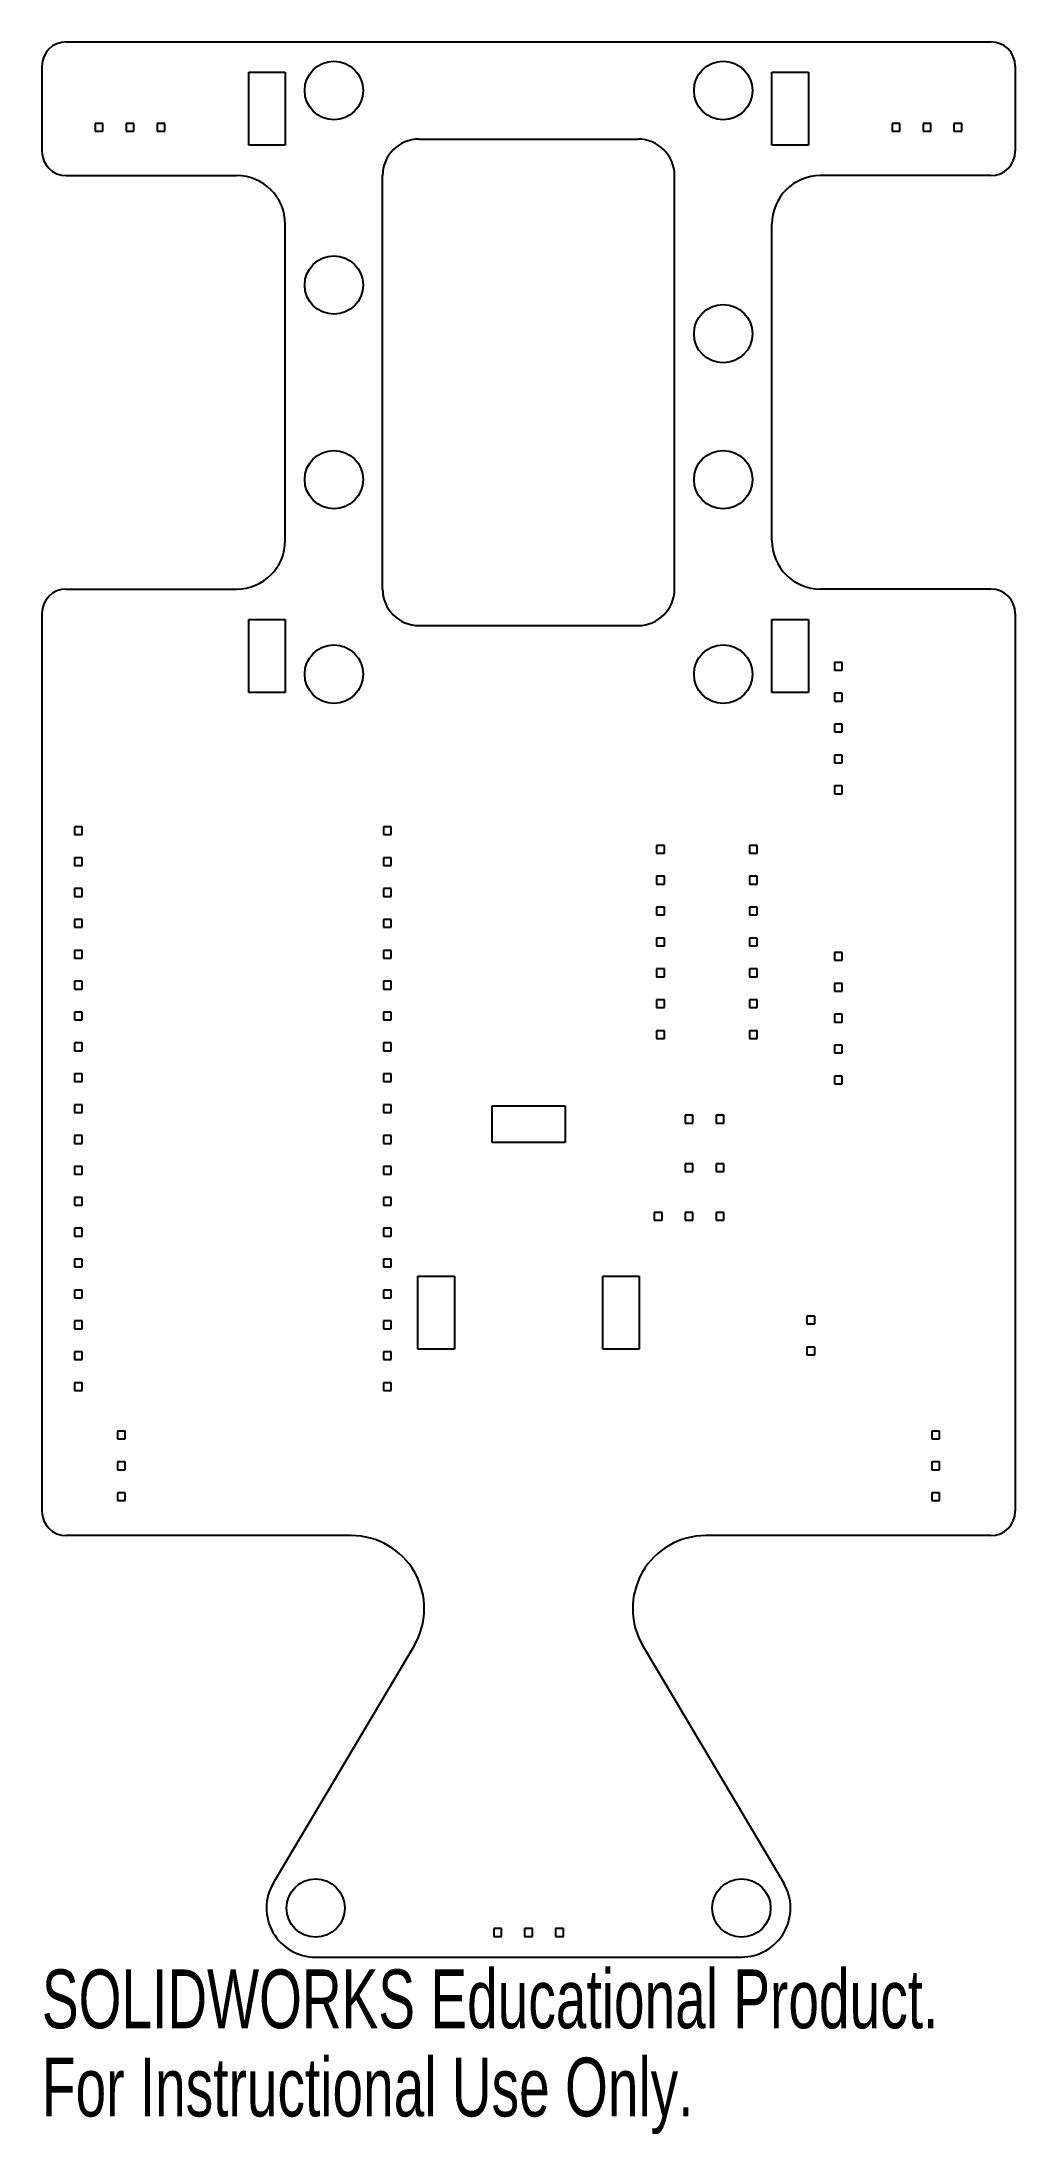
# Model space of a CAD drawing. Extents: x -9 to 71, y -1 to 172.
import ezdxf

# ---------------------------------------------------------------- set-up
doc = ezdxf.new("R2010")
doc.units = 0
doc.layers.get('0').update_dxf_attribs({"linetype": 'CONTINUOUS'})
doc.styles.add('SLDTEXTSTYLE0', font='TXT', dxfattribs={"width": 0.7})

msp = doc.modelspace()

# ---------------------------------------------------------------- linework, layer by layer
at = {"color": 7, "linetype": 'CONTINUOUS'}
for p, q in [((-7.08, 171.51), (68.92, 171.51)), ((-9.08, 169.51), (-9.08, 162.51)), ((7.92, 163.01), (7.92, 169.01)), ((7.92, 169.01), (10.92, 169.01)), ((10.92, 169.01), (10.92, 163.01)), ((50.92, 163.01), (50.92, 169.01)), ((50.92, 169.01), (53.92, 169.01)), ((53.92, 169.01), (53.92, 163.01)), ((70.92, 169.51), (70.92, 162.51)), ((-4.7, 164.8), (-4.7, 164.16)), ((-4.06, 164.8), (-4.7, 164.8)), ((-4.7, 164.16), (-4.06, 164.16)), ((-4.06, 164.16), (-4.06, 164.8)), ((-2.16, 164.8), (-2.16, 164.16)), ((-1.52, 164.8), (-2.16, 164.8)), ((-2.16, 164.16), (-1.52, 164.16)), ((-1.52, 164.16), (-1.52, 164.8)), ((0.38, 164.8), (0.38, 164.16)), ((1.02, 164.8), (0.38, 164.8)), ((0.38, 164.16), (1.02, 164.16)), ((1.02, 164.16), (1.02, 164.8)), ((21.92, 163.51), (39.92, 163.51)), ((60.81, 164.8), (60.81, 164.16)), ((61.45, 164.8), (60.81, 164.8)), ((60.81, 164.16), (61.45, 164.16)), ((61.45, 164.16), (61.45, 164.8)), ((63.35, 164.8), (63.35, 164.16)), ((63.99, 164.8), (63.35, 164.8)), ((63.35, 164.16), (63.99, 164.16)), ((63.99, 164.16), (63.99, 164.8)), ((65.89, 164.8), (65.89, 164.16)), ((66.53, 164.8), (65.89, 164.8)), ((65.89, 164.16), (66.53, 164.16)), ((66.53, 164.16), (66.53, 164.8)), ((10.92, 163.01), (7.92, 163.01)), ((53.92, 163.01), (50.92, 163.01)), ((-7.08, 160.51), (6.92, 160.51)), ((18.92, 126.51), (18.92, 160.51)), ((42.92, 126.51), (42.92, 160.51)), ((68.92, 160.51), (54.92, 160.51)), ((10.92, 130.51), (10.92, 156.51)), ((50.92, 130.51), (50.92, 156.51)), ((-7.08, 126.51), (6.92, 126.51)), ((68.92, 126.51), (54.92, 126.51)), ((-9.08, 124.51), (-9.08, 50.67)), ((7.92, 118.01), (7.92, 124.01)), ((7.92, 124.01), (10.92, 124.01)), ((10.92, 124.01), (10.92, 118.01)), ((50.92, 124.01), (53.92, 124.01)), ((50.92, 118.01), (50.92, 124.01)), ((53.92, 124.01), (53.92, 118.01)), ((70.92, 124.51), (70.92, 50.67)), ((21.92, 123.51), (39.92, 123.51)), ((56.07, 120.48), (56.07, 119.84)), ((56.71, 120.48), (56.07, 120.48)), ((56.71, 119.84), (56.71, 120.48)), ((56.07, 119.84), (56.71, 119.84)), ((10.92, 118.01), (7.92, 118.01)), ((53.92, 118.01), (50.92, 118.01)), ((56.07, 117.94), (56.07, 117.3)), ((56.71, 117.94), (56.07, 117.94)), ((56.07, 117.3), (56.71, 117.3)), ((56.71, 117.3), (56.71, 117.94)), ((56.07, 115.4), (56.07, 114.76)), ((56.71, 115.4), (56.07, 115.4)), ((56.71, 114.76), (56.71, 115.4)), ((56.07, 114.76), (56.71, 114.76)), ((56.07, 112.86), (56.07, 112.22)), ((56.71, 112.86), (56.07, 112.86)), ((56.07, 112.22), (56.71, 112.22)), ((56.71, 112.22), (56.71, 112.86)), ((56.07, 110.32), (56.07, 109.68)), ((56.71, 110.32), (56.07, 110.32)), ((56.71, 109.68), (56.71, 110.32)), ((56.07, 109.68), (56.71, 109.68)), ((-6.41, 106.96), (-6.41, 106.32)), ((-5.77, 106.96), (-6.41, 106.96)), ((-5.77, 106.32), (-5.77, 106.96)), ((18.99, 106.96), (18.99, 106.32)), ((19.63, 106.96), (18.99, 106.96)), ((19.63, 106.32), (19.63, 106.96)), ((-6.41, 106.32), (-5.77, 106.32)), ((18.99, 106.32), (19.63, 106.32)), ((42.09, 105.43), (41.45, 105.43)), ((41.45, 105.43), (41.45, 104.79)), ((42.09, 104.79), (42.09, 105.43)), ((49.71, 105.43), (49.07, 105.43)), ((49.07, 105.43), (49.07, 104.79)), ((49.71, 104.79), (49.71, 105.43)), ((-6.41, 104.42), (-6.41, 103.78)), ((-5.77, 104.42), (-6.41, 104.42)), ((-6.41, 103.78), (-5.77, 103.78)), ((-5.77, 103.78), (-5.77, 104.42)), ((18.99, 104.42), (18.99, 103.78)), ((19.63, 104.42), (18.99, 104.42)), ((18.99, 103.78), (19.63, 103.78)), ((19.63, 103.78), (19.63, 104.42)), ((41.45, 104.79), (42.09, 104.79)), ((49.07, 104.79), (49.71, 104.79)), ((-6.41, 101.88), (-6.41, 101.24)), ((-5.77, 101.88), (-6.41, 101.88)), ((-5.77, 101.24), (-5.77, 101.88)), ((18.99, 101.88), (18.99, 101.24)), ((19.63, 101.88), (18.99, 101.88)), ((19.63, 101.24), (19.63, 101.88)), ((42.09, 102.89), (41.45, 102.89)), ((41.45, 102.89), (41.45, 102.25)), ((41.45, 102.25), (42.09, 102.25)), ((42.09, 102.25), (42.09, 102.89)), ((49.71, 102.89), (49.07, 102.89)), ((49.07, 102.89), (49.07, 102.25)), ((49.07, 102.25), (49.71, 102.25)), ((49.71, 102.25), (49.71, 102.89)), ((-6.41, 101.24), (-5.77, 101.24)), ((18.99, 101.24), (19.63, 101.24)), ((42.09, 100.35), (41.45, 100.35)), ((41.45, 100.35), (41.45, 99.71)), ((42.09, 99.71), (42.09, 100.35)), ((49.71, 100.35), (49.07, 100.35)), ((49.07, 100.35), (49.07, 99.71)), ((49.71, 99.71), (49.71, 100.35)), ((-6.41, 99.34), (-6.41, 98.7)), ((-5.77, 99.34), (-6.41, 99.34)), ((-6.41, 98.7), (-5.77, 98.7)), ((-5.77, 98.7), (-5.77, 99.34)), ((18.99, 99.34), (18.99, 98.7)), ((19.63, 99.34), (18.99, 99.34)), ((18.99, 98.7), (19.63, 98.7)), ((19.63, 98.7), (19.63, 99.34)), ((41.45, 99.71), (42.09, 99.71)), ((49.07, 99.71), (49.71, 99.71)), ((-6.41, 96.8), (-6.41, 96.16)), ((-5.77, 96.8), (-6.41, 96.8)), ((-5.77, 96.16), (-5.77, 96.8)), ((18.99, 96.8), (18.99, 96.16)), ((19.63, 96.8), (18.99, 96.8)), ((19.63, 96.16), (19.63, 96.8)), ((42.09, 97.81), (41.45, 97.81)), ((41.45, 97.81), (41.45, 97.17)), ((41.45, 97.17), (42.09, 97.17)), ((42.09, 97.17), (42.09, 97.81)), ((49.71, 97.81), (49.07, 97.81)), ((49.07, 97.81), (49.07, 97.17)), ((49.07, 97.17), (49.71, 97.17)), ((49.71, 97.17), (49.71, 97.81)), ((56.07, 96.62), (56.07, 95.98)), ((56.71, 96.62), (56.07, 96.62)), ((56.71, 95.98), (56.71, 96.62)), ((-6.41, 96.16), (-5.77, 96.16)), ((18.99, 96.16), (19.63, 96.16)), ((42.09, 95.27), (41.45, 95.27)), ((41.45, 95.27), (41.45, 94.63)), ((41.45, 94.63), (42.09, 94.63)), ((42.09, 94.63), (42.09, 95.27)), ((49.71, 95.27), (49.07, 95.27)), ((49.07, 95.27), (49.07, 94.63)), ((49.07, 94.63), (49.71, 94.63)), ((49.71, 94.63), (49.71, 95.27)), ((56.07, 95.98), (56.71, 95.98)), ((-6.41, 94.26), (-6.41, 93.62)), ((-5.77, 94.26), (-6.41, 94.26)), ((-6.41, 93.62), (-5.77, 93.62)), ((-5.77, 93.62), (-5.77, 94.26)), ((18.99, 94.26), (18.99, 93.62)), ((19.63, 94.26), (18.99, 94.26)), ((18.99, 93.62), (19.63, 93.62)), ((19.63, 93.62), (19.63, 94.26)), ((56.07, 94.08), (56.07, 93.44)), ((56.71, 94.08), (56.07, 94.08)), ((56.07, 93.44), (56.71, 93.44)), ((56.71, 93.44), (56.71, 94.08)), ((-6.41, 91.72), (-6.41, 91.08)), ((-5.77, 91.72), (-6.41, 91.72)), ((-5.77, 91.08), (-5.77, 91.72)), ((18.99, 91.72), (18.99, 91.08)), ((19.63, 91.72), (18.99, 91.72)), ((19.63, 91.08), (19.63, 91.72)), ((42.09, 92.73), (41.45, 92.73)), ((41.45, 92.73), (41.45, 92.09)), ((41.45, 92.09), (42.09, 92.09)), ((42.09, 92.09), (42.09, 92.73)), ((49.71, 92.73), (49.07, 92.73)), ((49.07, 92.73), (49.07, 92.09)), ((49.07, 92.09), (49.71, 92.09)), ((49.71, 92.09), (49.71, 92.73)), ((56.07, 91.54), (56.07, 90.9)), ((56.71, 91.54), (56.07, 91.54)), ((56.71, 90.9), (56.71, 91.54)), ((-6.41, 91.08), (-5.77, 91.08)), ((18.99, 91.08), (19.63, 91.08)), ((41.45, 90.19), (41.45, 89.55)), ((42.09, 90.19), (41.45, 90.19)), ((41.45, 89.55), (42.09, 89.55)), ((42.09, 89.55), (42.09, 90.19)), ((49.07, 90.19), (49.07, 89.55)), ((49.71, 90.19), (49.07, 90.19)), ((49.07, 89.55), (49.71, 89.55)), ((49.71, 89.55), (49.71, 90.19)), ((56.07, 90.9), (56.71, 90.9)), ((-6.41, 89.18), (-6.41, 88.54)), ((-5.77, 89.18), (-6.41, 89.18)), ((-6.41, 88.54), (-5.77, 88.54)), ((-5.77, 88.54), (-5.77, 89.18)), ((18.99, 89.18), (18.99, 88.54)), ((19.63, 89.18), (18.99, 89.18)), ((18.99, 88.54), (19.63, 88.54)), ((19.63, 88.54), (19.63, 89.18)), ((56.07, 89), (56.07, 88.36)), ((56.71, 89), (56.07, 89)), ((56.07, 88.36), (56.71, 88.36)), ((56.71, 88.36), (56.71, 89)), ((-6.41, 86.64), (-6.41, 86)), ((-5.77, 86.64), (-6.41, 86.64)), ((-5.77, 86), (-5.77, 86.64)), ((18.99, 86.64), (18.99, 86)), ((19.63, 86.64), (18.99, 86.64)), ((19.63, 86), (19.63, 86.64)), ((56.07, 86.46), (56.07, 85.82)), ((56.71, 86.46), (56.07, 86.46)), ((56.71, 85.82), (56.71, 86.46)), ((-6.41, 86), (-5.77, 86)), ((18.99, 86), (19.63, 86)), ((56.07, 85.82), (56.71, 85.82)), ((-6.41, 84.1), (-6.41, 83.46)), ((-5.77, 84.1), (-6.41, 84.1)), ((-6.41, 83.46), (-5.77, 83.46)), ((-5.77, 83.46), (-5.77, 84.1)), ((18.99, 84.1), (18.99, 83.46)), ((19.63, 84.1), (18.99, 84.1)), ((18.99, 83.46), (19.63, 83.46)), ((19.63, 83.46), (19.63, 84.1)), ((27.92, 81.01), (27.92, 84.01)), ((27.92, 84.01), (33.92, 84.01)), ((33.92, 84.01), (33.92, 81.01)), ((43.79, 83.24), (43.79, 82.6)), ((44.43, 83.24), (43.79, 83.24)), ((43.79, 82.6), (44.43, 82.6)), ((44.43, 82.6), (44.43, 83.24)), ((46.33, 83.24), (46.33, 82.6)), ((46.97, 83.24), (46.33, 83.24)), ((46.33, 82.6), (46.97, 82.6)), ((46.97, 82.6), (46.97, 83.24)), ((-6.41, 81.56), (-6.41, 80.92)), ((-5.77, 81.56), (-6.41, 81.56)), ((-6.41, 80.92), (-5.77, 80.92)), ((-5.77, 80.92), (-5.77, 81.56)), ((18.99, 81.56), (18.99, 80.92)), ((19.63, 81.56), (18.99, 81.56)), ((18.99, 80.92), (19.63, 80.92)), ((19.63, 80.92), (19.63, 81.56)), ((33.92, 81.01), (27.92, 81.01)), ((43.79, 79.24), (43.79, 78.6)), ((44.43, 79.24), (43.79, 79.24)), ((44.43, 78.6), (44.43, 79.24)), ((46.33, 79.24), (46.33, 78.6)), ((46.97, 79.24), (46.33, 79.24)), ((46.97, 78.6), (46.97, 79.24)), ((-6.41, 79.02), (-6.41, 78.38)), ((-5.77, 79.02), (-6.41, 79.02)), ((-6.41, 78.38), (-5.77, 78.38)), ((-5.77, 78.38), (-5.77, 79.02)), ((18.99, 79.02), (18.99, 78.38)), ((19.63, 79.02), (18.99, 79.02)), ((18.99, 78.38), (19.63, 78.38)), ((19.63, 78.38), (19.63, 79.02)), ((43.79, 78.6), (44.43, 78.6)), ((46.33, 78.6), (46.97, 78.6)), ((-6.41, 76.48), (-6.41, 75.84)), ((-5.77, 76.48), (-6.41, 76.48)), ((-6.41, 75.84), (-5.77, 75.84)), ((-5.77, 75.84), (-5.77, 76.48)), ((18.99, 76.48), (18.99, 75.84)), ((19.63, 76.48), (18.99, 76.48)), ((18.99, 75.84), (19.63, 75.84)), ((19.63, 75.84), (19.63, 76.48)), ((41.25, 75.24), (41.25, 74.6)), ((41.89, 75.24), (41.25, 75.24)), ((41.25, 74.6), (41.89, 74.6)), ((41.89, 74.6), (41.89, 75.24)), ((43.79, 75.24), (43.79, 74.6)), ((44.43, 75.24), (43.79, 75.24)), ((43.79, 74.6), (44.43, 74.6)), ((44.43, 74.6), (44.43, 75.24)), ((46.33, 75.24), (46.33, 74.6)), ((46.97, 75.24), (46.33, 75.24)), ((46.33, 74.6), (46.97, 74.6)), ((46.97, 74.6), (46.97, 75.24)), ((-6.41, 73.94), (-6.41, 73.3)), ((-5.77, 73.94), (-6.41, 73.94)), ((-6.41, 73.3), (-5.77, 73.3)), ((-5.77, 73.3), (-5.77, 73.94)), ((18.99, 73.94), (18.99, 73.3)), ((19.63, 73.94), (18.99, 73.94)), ((18.99, 73.3), (19.63, 73.3)), ((19.63, 73.3), (19.63, 73.94)), ((-6.41, 71.4), (-6.41, 70.76)), ((-5.77, 71.4), (-6.41, 71.4)), ((-6.41, 70.76), (-5.77, 70.76)), ((-5.77, 70.76), (-5.77, 71.4)), ((18.99, 71.4), (18.99, 70.76)), ((19.63, 71.4), (18.99, 71.4)), ((18.99, 70.76), (19.63, 70.76)), ((19.63, 70.76), (19.63, 71.4)), ((-6.41, 68.86), (-6.41, 68.22)), ((-5.77, 68.86), (-6.41, 68.86)), ((-5.77, 68.22), (-5.77, 68.86)), ((18.99, 68.86), (18.99, 68.22)), ((19.63, 68.86), (18.99, 68.86)), ((19.63, 68.22), (19.63, 68.86)), ((21.82, 64.01), (21.82, 70.01)), ((21.82, 70.01), (24.82, 70.01)), ((24.82, 70.01), (24.82, 64.01)), ((37.02, 64.01), (37.02, 70.01)), ((37.02, 70.01), (40.02, 70.01)), ((40.02, 70.01), (40.02, 64.01)), ((-6.41, 68.22), (-5.77, 68.22)), ((18.99, 68.22), (19.63, 68.22)), ((-6.41, 66.32), (-6.41, 65.68)), ((-5.77, 66.32), (-6.41, 66.32)), ((-6.41, 65.68), (-5.77, 65.68)), ((-5.77, 65.68), (-5.77, 66.32)), ((18.99, 66.32), (18.99, 65.68)), ((19.63, 66.32), (18.99, 66.32)), ((18.99, 65.68), (19.63, 65.68)), ((19.63, 65.68), (19.63, 66.32)), ((53.8, 66.72), (53.8, 66.08)), ((54.44, 66.72), (53.8, 66.72)), ((53.8, 66.08), (54.44, 66.08)), ((54.44, 66.08), (54.44, 66.72)), ((-6.41, 63.78), (-6.41, 63.14)), ((-5.77, 63.78), (-6.41, 63.78)), ((-5.77, 63.14), (-5.77, 63.78)), ((18.99, 63.78), (18.99, 63.14)), ((19.63, 63.78), (18.99, 63.78)), ((19.63, 63.14), (19.63, 63.78)), ((24.82, 64.01), (21.82, 64.01)), ((40.02, 64.01), (37.02, 64.01)), ((53.8, 64.18), (53.8, 63.54)), ((54.44, 64.18), (53.8, 64.18)), ((54.44, 63.54), (54.44, 64.18)), ((-6.41, 63.14), (-5.77, 63.14)), ((18.99, 63.14), (19.63, 63.14)), ((53.8, 63.54), (54.44, 63.54)), ((-6.41, 61.24), (-6.41, 60.6)), ((-5.77, 61.24), (-6.41, 61.24)), ((-6.41, 60.6), (-5.77, 60.6)), ((-5.77, 60.6), (-5.77, 61.24)), ((18.99, 61.24), (18.99, 60.6)), ((19.63, 61.24), (18.99, 61.24)), ((18.99, 60.6), (19.63, 60.6)), ((19.63, 60.6), (19.63, 61.24)), ((-2.88, 57.27), (-2.88, 56.63)), ((-2.24, 57.27), (-2.88, 57.27)), ((-2.24, 56.63), (-2.24, 57.27)), ((64.07, 57.27), (64.07, 56.63)), ((64.71, 57.27), (64.07, 57.27)), ((64.71, 56.63), (64.71, 57.27)), ((-2.88, 56.63), (-2.24, 56.63)), ((64.07, 56.63), (64.71, 56.63)), ((-2.88, 54.73), (-2.88, 54.09)), ((-2.24, 54.73), (-2.88, 54.73)), ((-2.88, 54.09), (-2.24, 54.09)), ((-2.24, 54.09), (-2.24, 54.73)), ((64.07, 54.73), (64.07, 54.09)), ((64.71, 54.73), (64.07, 54.73)), ((64.07, 54.09), (64.71, 54.09)), ((64.71, 54.09), (64.71, 54.73)), ((-2.88, 52.19), (-2.88, 51.55)), ((-2.24, 52.19), (-2.88, 52.19)), ((-2.24, 51.55), (-2.24, 52.19)), ((64.07, 52.19), (64.07, 51.55)), ((64.71, 52.19), (64.07, 52.19)), ((64.71, 51.55), (64.71, 52.19)), ((-2.88, 51.55), (-2.24, 51.55)), ((64.07, 51.55), (64.71, 51.55)), ((16.35, 48.67), (-7.08, 48.67)), ((68.92, 48.67), (45.48, 48.67)), ((21.51, 39.61), (9.94, 20.1)), ((40.32, 39.61), (51.89, 20.1)), ((28.06, 16.35), (28.06, 15.71)), ((28.7, 16.35), (28.06, 16.35)), ((28.06, 15.71), (28.7, 15.71)), ((28.7, 15.71), (28.7, 16.35)), ((30.6, 16.35), (30.6, 15.71)), ((31.24, 16.35), (30.6, 16.35)), ((30.6, 15.71), (31.24, 15.71)), ((31.24, 15.71), (31.24, 16.35)), ((33.14, 16.35), (33.14, 15.71)), ((33.78, 16.35), (33.14, 16.35)), ((33.14, 15.71), (33.78, 15.71)), ((33.78, 15.71), (33.78, 16.35)), ((13.42, 14.01), (48.42, 14.01))]:
    msp.add_line(p, q, dxfattribs=at)
for centre in [(14.92, 167.51), (46.92, 167.51), (14.92, 151.51), (46.92, 147.51), (14.92, 135.51), (46.92, 135.51), (14.92, 119.51), (46.92, 119.51), (13.42, 18.04), (48.42, 18.04)]:
    msp.add_circle(centre, 2.4, dxfattribs=at)
for centre, radius, start, end in [((-7.08, 169.51), 2, 90, 180), ((68.92, 169.51), 2, 0, 90), ((21.92, 160.51), 3, 90, 180), ((39.92, 160.51), 3, 0, 90), ((-7.08, 162.51), 2, 180, 270), ((68.92, 162.51), 2, 270, 0), ((6.92, 156.51), 4, 0, 90), ((54.92, 156.51), 4, 90, 180), ((6.92, 130.51), 4, 270, 0), ((54.92, 130.51), 4, 180, 270), ((-7.08, 124.51), 2, 90, 180), ((21.92, 126.51), 3, 180, 270), ((39.92, 126.51), 3, 270, 0), ((68.92, 124.51), 2, 0, 90), ((-7.08, 50.67), 2, 180, 270), ((68.92, 50.67), 2, 270, 0), ((16.35, 42.67), 6, 329.3387, 90), ((45.48, 42.67), 6, 90, 210.6613), ((13.42, 18.04), 4.04, 149.3387, 270), ((48.42, 18.04), 4.03, 270, 30.6613)]:
    msp.add_arc(centre, radius, start, end, dxfattribs=at)

# ---------------------------------------------------------------- texts
at = {"color": 7, "linetype": 'CONTINUOUS', "char_height": 4.8336, "attachment_point": 1, "style": 'SLDTEXTSTYLE0'}
for s, insert in [('SOLIDWORKS Educational Product.', (-9.08, 12.99)), ('For Instructional Use Only.', (-9.08, 5.74))]:
    msp.add_mtext(s, dxfattribs=dict(at, insert=insert))

doc.saveas('drawing.dxf')
